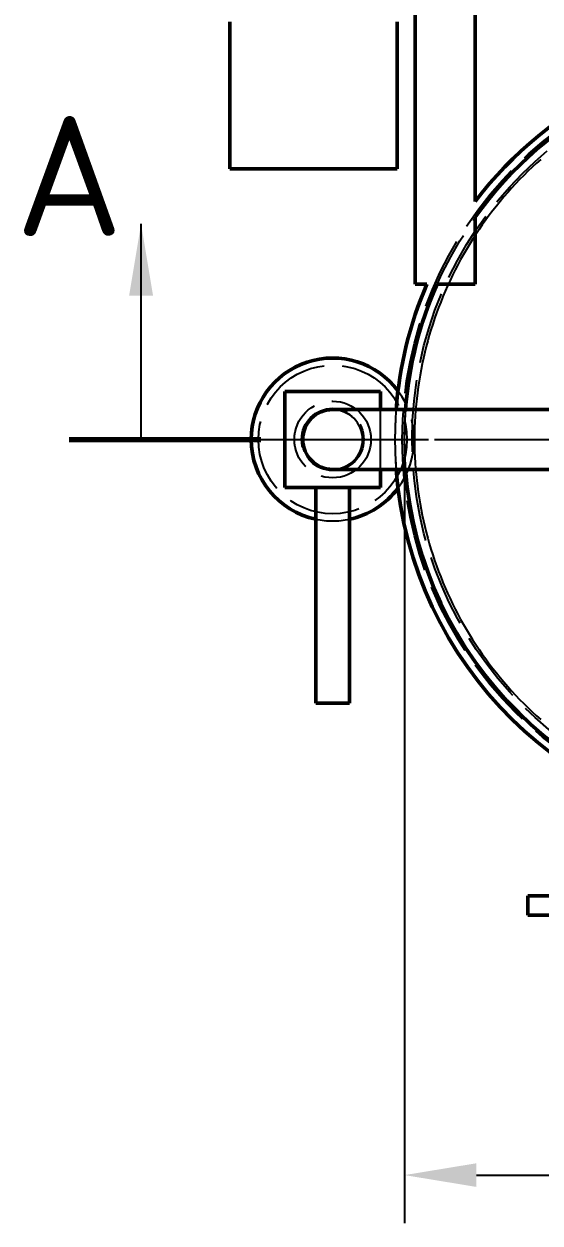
# Model space of a CAD drawing. Header units: millimetres. Extents: x 0 to 594, y 0 to 420.
# Drawn here: x 55.4 to 77, y 164 to 214 of the extents above; entities that cross this region are included whole.
import ezdxf
from ezdxf.enums import TextEntityAlignment as Align

# ---------------------------------------------------------------- set-up
doc = ezdxf.new("R2010")
doc.units = ezdxf.units.MM
doc.linetypes.add('ISO02-TRAZOS', pattern=[3.75, 3, -0.75])
doc.linetypes.add('ISO04-TRAZO-PUNTO', pattern=[7.625, 6, -0.75, 0.125, -0.75])
for name, color, linetype, lineweight in [('01-VISIBLE', 7, 'CONTINUOUS', 50), ('02-OCULTA', 4, 'ISO02-TRAZOS', 25), ('03-EJE', 1, 'ISO04-TRAZO-PUNTO', 25), ('04-COTA', 3, 'CONTINUOUS', 25), ('06-TEXTO', 7, 'CONTINUOUS', 25), ('07-RECUADRO', 7, 'CONTINUOUS', 70), ('08-FINA', 5, 'CONTINUOUS', 25)]:
    doc.layers.add(name, color=color, linetype=linetype, lineweight=lineweight)
doc.styles.add('ISO3098', font='isocpeur.ttf')
doc.dimstyles.new('FLAMA-ISO', dxfattribs={"dimtxt": 3.5, "dimasz": 3, "dimexe": 2, "dimexo": 1, "dimgap": 1, "dimtad": 1, "dimdec": 1, "dimtxsty": 'ISO3098', "dimcen": 2.5, "dimclrd": 3, "dimclre": 3, "dimclrt": 3, "dimazin": 3, "dimtfac": 1, "dimtmove": 0, "dimatfit": 3, "dimlwd": 25, "dimlwe": 25})

msp = doc.modelspace()

# ---------------------------------------------------------------- hatches: boundary and pattern name
at = {"layer": '08-FINA'}
h = msp.add_hatch(color=7, dxfattribs=at)
h.dxf.hatch_style = 1
h.paths.add_polyline_path([(60.3, 205.7), (59.8, 202.7), (60.8, 202.7)])

# ---------------------------------------------------------------- linework, layer by layer
at = {"layer": '01-VISIBLE'}
for p, q in [((71.75, 203.177), (71.75, 225.275)), ((74.25, 206.633), (74.25, 224.23)), ((71, 208), (64, 208)), ((74.25, 203.177), (74.25, 205.975)), ((71.75, 203.177), (72.233, 203.177)), ((72.659, 203.177), (74.25, 203.177)), ((66.3, 194.7), (66.3, 198.7)), ((66.3, 198.7), (70.3, 198.7)), ((70.3, 197.95), (70.3, 198.7)), ((81.92, 197.95), (74.3, 197.95)), ((70.3, 194.7), (70.3, 195.45)), ((81.92, 195.45), (74.3, 195.45)), ((66.3, 194.7), (70.3, 194.7)), ((67.6, 185.7), (67.6, 194.7)), ((69, 185.7), (69, 194.7)), ((67.6, 185.7), (69, 185.7)), ((76.45, 176.85), (76.45, 177.65)), ((76.45, 177.65), (86.3, 177.65)), ((76.45, 176.85), (98.15, 176.85))]:
    msp.add_line(p, q, dxfattribs=at)
for points in [[(64, 208), (64, 208.087), (64, 208.175), (64, 208.262), (64, 208.35), (64, 208.437), (64, 208.525), (64, 208.612), (64, 208.7), (64, 208.787), (64, 208.875), (64, 208.962), (64, 209.05), (64, 209.137), (64, 209.225), (64, 209.312), (64, 209.4), (64, 209.487), (64, 209.575), (64, 209.662), (64, 209.75), (64, 209.837), (64, 209.925), (64, 210.012), (64, 210.1), (64, 210.187), (64, 210.275), (64, 210.362), (64, 210.45), (64, 210.537), (64, 210.625), (64, 210.712), (64, 210.8), (64, 210.887), (64, 210.975), (64, 211.062), (64, 211.15), (64, 211.237), (64, 211.325), (64, 211.412), (64, 211.5), (64, 211.587), (64, 211.675), (64, 211.762), (64, 211.85), (64, 211.937), (64, 212.025), (64, 212.112), (64, 212.2), (64, 212.287), (64, 212.375), (64, 212.462), (64, 212.55), (64, 212.637), (64, 212.725), (64, 212.812), (64, 212.9), (64, 212.987), (64, 213.075), (64, 213.162), (64, 213.25), (64, 213.337), (64, 213.425), (64, 213.512), (64, 213.6), (64, 213.687), (64, 213.775), (64, 213.862), (64, 213.95), (64, 214.037), (64, 214.125)], [(71, 208), (71, 208.087), (71, 208.175), (71, 208.262), (71, 208.35), (71, 208.437), (71, 208.525), (71, 208.612), (71, 208.7), (71, 208.787), (71, 208.875), (71, 208.962), (71, 209.05), (71, 209.137), (71, 209.225), (71, 209.312), (71, 209.4), (71, 209.487), (71, 209.575), (71, 209.662), (71, 209.75), (71, 209.837), (71, 209.925), (71, 210.012), (71, 210.1), (71, 210.187), (71, 210.275), (71, 210.362), (71, 210.45), (71, 210.537), (71, 210.625), (71, 210.712), (71, 210.8), (71, 210.887), (71, 210.975), (71, 211.062), (71, 211.15), (71, 211.237), (71, 211.325), (71, 211.412), (71, 211.5), (71, 211.587), (71, 211.675), (71, 211.762), (71, 211.85), (71, 211.937), (71, 212.025), (71, 212.112), (71, 212.2), (71, 212.287), (71, 212.375), (71, 212.462), (71, 212.55), (71, 212.637), (71, 212.725), (71, 212.812), (71, 212.9), (71, 212.987), (71, 213.075), (71, 213.162), (71, 213.25), (71, 213.337), (71, 213.425), (71, 213.512), (71, 213.6), (71, 213.687), (71, 213.775), (71, 213.862), (71, 213.95), (71, 214.037), (71, 214.125)], [(74.3, 197.95), (74.25, 197.95), (74.199, 197.95), (74.149, 197.95), (74.098, 197.95), (74.048, 197.95), (73.997, 197.95), (73.947, 197.95), (73.897, 197.95), (73.846, 197.95), (73.796, 197.95), (73.745, 197.95), (73.695, 197.95), (73.645, 197.95), (73.594, 197.95), (73.544, 197.95), (73.493, 197.95), (73.443, 197.95), (73.392, 197.95), (73.342, 197.95), (73.292, 197.95), (73.241, 197.95), (73.191, 197.95), (73.14, 197.95), (73.09, 197.95), (73.039, 197.95), (72.989, 197.95), (72.939, 197.95), (72.888, 197.95), (72.838, 197.95), (72.787, 197.95), (72.737, 197.95), (72.687, 197.95), (72.636, 197.95), (72.586, 197.95), (72.535, 197.95), (72.485, 197.95), (72.434, 197.95), (72.384, 197.95), (72.334, 197.95), (72.283, 197.95), (72.233, 197.95), (72.182, 197.95), (72.132, 197.95), (72.082, 197.95), (72.031, 197.95), (71.981, 197.95), (71.93, 197.95), (71.88, 197.95), (71.829, 197.95), (71.779, 197.95), (71.729, 197.95), (71.678, 197.95), (71.628, 197.95), (71.577, 197.95), (71.527, 197.95), (71.476, 197.95), (71.426, 197.95), (71.376, 197.95), (71.325, 197.95), (71.275, 197.95), (71.224, 197.95), (71.174, 197.95), (71.124, 197.95), (71.073, 197.95), (71.023, 197.95), (70.972, 197.95), (70.922, 197.95), (70.871, 197.95), (70.821, 197.95), (70.771, 197.95), (70.72, 197.95), (70.67, 197.95), (70.619, 197.95), (70.569, 197.95), (70.518, 197.95), (70.468, 197.95), (70.418, 197.95), (70.367, 197.95), (70.317, 197.95), (70.266, 197.95), (70.216, 197.95), (70.166, 197.95), (70.115, 197.95), (70.065, 197.95), (70.014, 197.95), (69.964, 197.95), (69.913, 197.95), (69.863, 197.95), (69.813, 197.95), (69.762, 197.95), (69.712, 197.95), (69.661, 197.95), (69.611, 197.95), (69.561, 197.95), (69.51, 197.95), (69.46, 197.95), (69.409, 197.95), (69.359, 197.95), (69.308, 197.95), (69.258, 197.95), (69.208, 197.95), (69.157, 197.95), (69.107, 197.95), (69.056, 197.95), (69.006, 197.95), (68.955, 197.95), (68.905, 197.95), (68.855, 197.95), (68.804, 197.95), (68.754, 197.95), (68.703, 197.95), (68.653, 197.95), (68.603, 197.95), (68.552, 197.95), (68.502, 197.95), (68.451, 197.95), (68.401, 197.95), (68.35, 197.95), (68.3, 197.95)], [(74.3, 195.45), (74.25, 195.45), (74.199, 195.45), (74.149, 195.45), (74.098, 195.45), (74.048, 195.45), (73.997, 195.45), (73.947, 195.45), (73.897, 195.45), (73.846, 195.45), (73.796, 195.45), (73.745, 195.45), (73.695, 195.45), (73.645, 195.45), (73.594, 195.45), (73.544, 195.45), (73.493, 195.45), (73.443, 195.45), (73.392, 195.45), (73.342, 195.45), (73.292, 195.45), (73.241, 195.45), (73.191, 195.45), (73.14, 195.45), (73.09, 195.45), (73.039, 195.45), (72.989, 195.45), (72.939, 195.45), (72.888, 195.45), (72.838, 195.45), (72.787, 195.45), (72.737, 195.45), (72.687, 195.45), (72.636, 195.45), (72.586, 195.45), (72.535, 195.45), (72.485, 195.45), (72.434, 195.45), (72.384, 195.45), (72.334, 195.45), (72.283, 195.45), (72.233, 195.45), (72.182, 195.45), (72.132, 195.45), (72.082, 195.45), (72.031, 195.45), (71.981, 195.45), (71.93, 195.45), (71.88, 195.45), (71.829, 195.45), (71.779, 195.45), (71.729, 195.45), (71.678, 195.45), (71.628, 195.45), (71.577, 195.45), (71.527, 195.45), (71.476, 195.45), (71.426, 195.45), (71.376, 195.45), (71.325, 195.45), (71.275, 195.45), (71.224, 195.45), (71.174, 195.45), (71.124, 195.45), (71.073, 195.45), (71.023, 195.45), (70.972, 195.45), (70.922, 195.45), (70.871, 195.45), (70.821, 195.45), (70.771, 195.45), (70.72, 195.45), (70.67, 195.45), (70.619, 195.45), (70.569, 195.45), (70.518, 195.45), (70.468, 195.45), (70.418, 195.45), (70.367, 195.45), (70.317, 195.45), (70.266, 195.45), (70.216, 195.45), (70.166, 195.45), (70.115, 195.45), (70.065, 195.45), (70.014, 195.45), (69.964, 195.45), (69.913, 195.45), (69.863, 195.45), (69.813, 195.45), (69.762, 195.45), (69.712, 195.45), (69.661, 195.45), (69.611, 195.45), (69.561, 195.45), (69.51, 195.45), (69.46, 195.45), (69.409, 195.45), (69.359, 195.45), (69.308, 195.45), (69.258, 195.45), (69.208, 195.45), (69.157, 195.45), (69.107, 195.45), (69.056, 195.45), (69.006, 195.45), (68.955, 195.45), (68.905, 195.45), (68.855, 195.45), (68.804, 195.45), (68.754, 195.45), (68.703, 195.45), (68.653, 195.45), (68.603, 195.45), (68.552, 195.45), (68.502, 195.45), (68.451, 195.45), (68.401, 195.45), (68.35, 195.45), (68.3, 195.45)]]:
    msp.add_lwpolyline(points, dxfattribs=at)
for centre, radius, start, end in [((87.3, 196.7), 16.4, 37.2756, 142.7244), ((87.3, 196.7), 16.4, 37.2756, 142.7244), ((87.3, 196.7), 16.01, 35.4012, 144.5988), ((87.3, 196.7), 16.4, 156.7377, 175.6287), ((87.3, 196.7), 16.4, 156.7377, 175.6287), ((87.3, 196.7), 16.01, 156.1363, 175.522), ((68.3, 196.7), 3.4, 36.6921, 180), ((68.3, 196.7), 1.25, 90, -90), ((68.3, 196.7), 1.25, 89.9946, 90), ((68.3, 196.7), 3.4, -180, -101.8812), ((68.3, 196.7), 1.25, -90, -89.9952), ((87.3, 196.7), 16.4, -175.6287, -93.4958), ((87.3, 196.7), 16.4, -175.6287, -93.4958), ((87.3, 196.7), 16.01, -175.522, -93.5811), ((68.3, 196.7), 3.4, -78.1188, -36.6921)]:
    msp.add_arc(centre, radius, start, end, dxfattribs=at)
at = {"layer": '02-OCULTA'}
for p, q in [((71.75, 203.177), (71.75, 226)), ((71.75, 203.177), (71.75, 226)), ((71.75, 203.177), (71.75, 226)), ((74.25, 206.633), (74.25, 226)), ((74.25, 206.633), (74.25, 226)), ((74.25, 206.633), (74.25, 226)), ((74.25, 203.177), (74.25, 205.975)), ((74.25, 203.177), (74.25, 205.975)), ((74.25, 203.177), (74.25, 205.975)), ((71.75, 203.177), (72.233, 203.177)), ((71.75, 203.177), (72.233, 203.177)), ((71.75, 203.177), (72.233, 203.177)), ((72.659, 203.177), (74.25, 203.177)), ((72.659, 203.177), (74.25, 203.177)), ((72.659, 203.177), (74.25, 203.177)), ((66.3, 194.7), (66.3, 198.7)), ((66.3, 198.7), (70.3, 198.7)), ((70.3, 194.7), (70.3, 198.7)), ((70.3, 195.45), (70.3, 197.95)), ((66.3, 194.7), (70.3, 194.7)), ((67.6, 194.7), (69, 194.7)), ((67.6, 194.7), (69, 194.7)), ((67.6, 185.7), (67.6, 194.7)), ((69, 185.7), (69, 194.7)), ((67.6, 185.7), (69, 185.7)), ((76.45, 176.85), (76.45, 177.65)), ((76.45, 176.85), (76.45, 177.65)), ((76.45, 177.65), (86.3, 177.65)), ((76.45, 177.65), (86.3, 177.65)), ((76.45, 176.85), (76.45, 177.65)), ((76.45, 177.65), (86.3, 177.65)), ((76.45, 176.85), (76.45, 177.65)), ((76.45, 176.85), (76.45, 177.65)), ((76.45, 177.65), (86.3, 177.65)), ((76.45, 177.65), (86.3, 177.65)), ((76.45, 176.85), (98.15, 176.85)), ((76.45, 176.85), (98.15, 176.85)), ((76.45, 176.85), (98.15, 176.85)), ((76.45, 176.85), (98.15, 176.85)), ((76.45, 176.85), (98.15, 176.85))]:
    msp.add_line(p, q, dxfattribs=at)
for points in [[(64, 214.05), (64, 214), (64, 213.95), (64, 213.9), (64, 213.85), (64, 213.8), (64, 213.75), (64, 213.7), (64, 213.65), (64, 213.6), (64, 213.55), (64, 213.5), (64, 213.45), (64, 213.4), (64, 213.35), (64, 213.3), (64, 213.25), (64, 213.2), (64, 213.15), (64, 213.1), (64, 213.05), (64, 213), (64, 212.95), (64, 212.9), (64, 212.85), (64, 212.8), (64, 212.75), (64, 212.7), (64, 212.65), (64, 212.6), (64, 212.55), (64, 212.5), (64, 212.45), (64, 212.4), (64, 212.35), (64, 212.3), (64, 212.25), (64, 212.2), (64, 212.15), (64, 212.1), (64, 212.05), (64, 212), (64, 211.95), (64, 211.9), (64, 211.85), (64, 211.8), (64, 211.75), (64, 211.7), (64, 211.65), (64, 211.6), (64, 211.55), (64, 211.5), (64, 211.45), (64, 211.4), (64, 211.35), (64, 211.3), (64, 211.25), (64, 211.2), (64, 211.15), (64, 211.1), (64, 211.05), (64, 211), (64, 210.95), (64, 210.9), (64, 210.85), (64, 210.8), (64, 210.75), (64, 210.7), (64, 210.65), (64, 210.6), (64, 210.55), (64, 210.5), (64, 210.45), (64, 210.4), (64, 210.35), (64, 210.3), (64, 210.25), (64, 210.2), (64, 210.15), (64, 210.1), (64, 210.05), (64, 210), (64, 209.95), (64, 209.9), (64, 209.85), (64, 209.8), (64, 209.75), (64, 209.7), (64, 209.65), (64, 209.6), (64, 209.55), (64, 209.5), (64, 209.45), (64, 209.4), (64, 209.35), (64, 209.3), (64, 209.25), (64, 209.2), (64, 209.15), (64, 209.1), (64, 209.05), (64, 209), (64, 208.95), (64, 208.9), (64, 208.85), (64, 208.8), (64, 208.75), (64, 208.7), (64, 208.65), (64, 208.6), (64, 208.55), (64, 208.5), (64, 208.45), (64, 208.4), (64, 208.35), (64, 208.3), (64, 208.25), (64, 208.2), (64, 208.15), (64, 208.1), (64, 208.05), (64, 208)], [(71, 214.05), (71, 214), (71, 213.95), (71, 213.9), (71, 213.85), (71, 213.8), (71, 213.75), (71, 213.7), (71, 213.65), (71, 213.6), (71, 213.55), (71, 213.5), (71, 213.45), (71, 213.4), (71, 213.35), (71, 213.3), (71, 213.25), (71, 213.2), (71, 213.15), (71, 213.1), (71, 213.05), (71, 213), (71, 212.95), (71, 212.9), (71, 212.85), (71, 212.8), (71, 212.75), (71, 212.7), (71, 212.65), (71, 212.6), (71, 212.55), (71, 212.5), (71, 212.45), (71, 212.4), (71, 212.35), (71, 212.3), (71, 212.25), (71, 212.2), (71, 212.15), (71, 212.1), (71, 212.05), (71, 212), (71, 211.95), (71, 211.9), (71, 211.85), (71, 211.8), (71, 211.75), (71, 211.7), (71, 211.65), (71, 211.6), (71, 211.55), (71, 211.5), (71, 211.45), (71, 211.4), (71, 211.35), (71, 211.3), (71, 211.25), (71, 211.2), (71, 211.15), (71, 211.1), (71, 211.05), (71, 211), (71, 210.95), (71, 210.9), (71, 210.85), (71, 210.8), (71, 210.75), (71, 210.7), (71, 210.65), (71, 210.6), (71, 210.55), (71, 210.5), (71, 210.45), (71, 210.4), (71, 210.35), (71, 210.3), (71, 210.25), (71, 210.2), (71, 210.15), (71, 210.1), (71, 210.05), (71, 210), (71, 209.95), (71, 209.9), (71, 209.85), (71, 209.8), (71, 209.75), (71, 209.7), (71, 209.65), (71, 209.6), (71, 209.55), (71, 209.5), (71, 209.45), (71, 209.4), (71, 209.35), (71, 209.3), (71, 209.25), (71, 209.2), (71, 209.15), (71, 209.1), (71, 209.05), (71, 209), (71, 208.95), (71, 208.9), (71, 208.85), (71, 208.8), (71, 208.75), (71, 208.7), (71, 208.65), (71, 208.6), (71, 208.55), (71, 208.5), (71, 208.45), (71, 208.4), (71, 208.35), (71, 208.3), (71, 208.25), (71, 208.2), (71, 208.15), (71, 208.1), (71, 208.05), (71, 208)], [(76.994, 208.39), (76.812, 208.227), (76.632, 208.06), (76.455, 207.891), (76.28, 207.72), (76.109, 207.545), (75.94, 207.368), (75.773, 207.188), (75.61, 207.006), (75.45, 206.821), (75.292, 206.634), (75.138, 206.444), (74.986, 206.252), (74.838, 206.057), (74.692, 205.86), (74.55, 205.661), (74.411, 205.459), (74.275, 205.256), (74.142, 205.05), (74.013, 204.842), (73.886, 204.633), (73.764, 204.421), (73.644, 204.207), (73.528, 203.992), (73.415, 203.775), (73.305, 203.556), (73.2, 203.335), (73.097, 203.113), (72.998, 202.889), (72.903, 202.664), (72.811, 202.437), (72.722, 202.208), (72.638, 201.979), (72.556, 201.748), (72.479, 201.516), (72.405, 201.282), (72.335, 201.048), (72.268, 200.812), (72.206, 200.576), (72.146, 200.338), (72.091, 200.1), (72.039, 199.86), (71.992, 199.62), (71.948, 199.379), (71.907, 199.138), (71.871, 198.896), (71.838, 198.653), (71.809, 198.41), (71.785, 198.167), (71.764, 197.923), (71.746, 197.679), (71.733, 197.434), (71.724, 197.19), (71.718, 196.945), (71.716, 196.7), (71.717, 196.455), (71.723, 196.21), (71.733, 195.966), (71.746, 195.721), (71.763, 195.477), (71.785, 195.233), (71.81, 194.99), (71.838, 194.747), (71.871, 194.504), (71.908, 194.262), (71.948, 194.021), (71.992, 193.78), (72.04, 193.54), (72.091, 193.301), (72.147, 193.062), (72.206, 192.825), (72.269, 192.588), (72.335, 192.352), (72.405, 192.118), (72.479, 191.884), (72.557, 191.652), (72.638, 191.421), (72.722, 191.192), (72.811, 190.963), (72.903, 190.736), (72.998, 190.511), (73.097, 190.287), (73.2, 190.065), (73.305, 189.844), (73.415, 189.625), (73.528, 189.408), (73.644, 189.192), (73.763, 188.979), (73.886, 188.767), (74.013, 188.557), (74.142, 188.35), (74.275, 188.144), (74.411, 187.94), (74.55, 187.739), (74.692, 187.54), (74.838, 187.343), (74.986, 187.148), (75.138, 186.956), (75.292, 186.766), (75.45, 186.579), (75.61, 186.394), (75.773, 186.212), (75.94, 186.032), (76.109, 185.855), (76.28, 185.68), (76.455, 185.508), (76.632, 185.34), (76.812, 185.173), (76.994, 185.01)], [(76.994, 208.39), (76.812, 208.227), (76.632, 208.06), (76.455, 207.891), (76.28, 207.72), (76.109, 207.545), (75.94, 207.368), (75.773, 207.188), (75.61, 207.006), (75.45, 206.821), (75.292, 206.634), (75.138, 206.444), (74.986, 206.252), (74.838, 206.057), (74.692, 205.86), (74.55, 205.661), (74.411, 205.459), (74.275, 205.256), (74.142, 205.05), (74.013, 204.842), (73.886, 204.633), (73.764, 204.421), (73.644, 204.207), (73.528, 203.992), (73.415, 203.775), (73.305, 203.556), (73.2, 203.335), (73.097, 203.113), (72.998, 202.889), (72.903, 202.664), (72.811, 202.437), (72.722, 202.208), (72.638, 201.979), (72.556, 201.748), (72.479, 201.516), (72.405, 201.282), (72.335, 201.048), (72.268, 200.812), (72.206, 200.576), (72.146, 200.338), (72.091, 200.1), (72.039, 199.86), (71.992, 199.62), (71.948, 199.379), (71.907, 199.138), (71.871, 198.896), (71.838, 198.653), (71.809, 198.41), (71.785, 198.167), (71.764, 197.923), (71.746, 197.679), (71.733, 197.434), (71.724, 197.19), (71.718, 196.945), (71.716, 196.7), (71.717, 196.455), (71.723, 196.21), (71.733, 195.966), (71.746, 195.721), (71.763, 195.477), (71.785, 195.233), (71.81, 194.99), (71.838, 194.747), (71.871, 194.504), (71.908, 194.262), (71.948, 194.021), (71.992, 193.78), (72.04, 193.54), (72.091, 193.301), (72.147, 193.062), (72.206, 192.825), (72.269, 192.588), (72.335, 192.352), (72.405, 192.118), (72.479, 191.884), (72.557, 191.652), (72.638, 191.421), (72.722, 191.192), (72.811, 190.963), (72.903, 190.736), (72.998, 190.511), (73.097, 190.287), (73.2, 190.065), (73.305, 189.844), (73.415, 189.625), (73.528, 189.408), (73.644, 189.192), (73.763, 188.979), (73.886, 188.767), (74.013, 188.557), (74.142, 188.35), (74.275, 188.144), (74.411, 187.94), (74.55, 187.739), (74.692, 187.54), (74.838, 187.343), (74.986, 187.148), (75.138, 186.956), (75.292, 186.766), (75.45, 186.579), (75.61, 186.394), (75.773, 186.212), (75.94, 186.032), (76.109, 185.855), (76.28, 185.68), (76.455, 185.508), (76.632, 185.34), (76.812, 185.173), (76.994, 185.01)]]:
    msp.add_lwpolyline(points, dxfattribs=at)
for centre, radius in [((87.3, 196.7), 16.096), ((87.3, 196.7), 16.096), ((87.3, 196.7), 16), ((87.3, 196.7), 16), ((87.3, 196.7), 16), ((87.3, 196.7), 16), ((87.3, 196.7), 15.68), ((87.3, 196.7), 15.68), ((87.3, 196.7), 15.68), ((87.3, 196.7), 15.68), ((68.3, 196.7), 3.1), ((68.3, 196.7), 1.6), ((68.3, 196.7), 1.3), ((68.3, 196.7), 1.25)]:
    msp.add_circle(centre, radius, dxfattribs=at)
for centre, radius, start, end in [((87.3, 196.7), 16.4, 37.2756, 142.7244), ((87.3, 196.7), 16.4, 37.2756, 142.7244), ((87.3, 196.7), 16.01, 35.4012, 144.5988), ((87.3, 196.7), 16.01, 35.4012, 144.5988), ((87.3, 196.7), 16.01, 35.4012, 144.5988), ((87.3, 196.7), 16.4, 156.7377, 23.2623), ((87.3, 196.7), 16.4, 156.7377, 23.2623), ((87.3, 196.7), 16.01, 156.1363, 23.8637), ((87.3, 196.7), 16.01, 156.1363, 23.8637), ((87.3, 196.7), 16.01, 156.1363, 23.8637), ((68.3, 196.7), 3.4, -36.6921, 36.6921), ((68.3, 196.7), 1.25, 0, 89.9946), ((87.3, 196.7), 16.4, 175.6287, -175.6287), ((87.3, 196.7), 16.4, 175.6287, -175.6287), ((87.3, 196.7), 16.01, 175.522, -175.522), ((68.3, 196.7), 1.25, -89.9952, 0), ((68.3, 196.7), 3.4, -101.8812, -78.1188)]:
    msp.add_arc(centre, radius, start, end, dxfattribs=at)
at = {"layer": '03-EJE'}
for p, q in [((57.3, 196.7), (117.3, 196.7)), ((66.3, 196.7), (108.3, 196.7))]:
    msp.add_line(p, q, dxfattribs=at)
at = {"layer": '07-RECUADRO'}
msp.add_line((57.3, 196.7), (65.3, 196.7), dxfattribs=at)
at = {"layer": '08-FINA'}
msp.add_line((60.3, 196.7), (60.3, 205.7), dxfattribs=at)

# ---------------------------------------------------------------- texts
at = {"layer": '06-TEXTO', "style": 'ISO3098'}
msp.add_text('A', height=5, dxfattribs=at).set_placement((57.3, 207.7), align=Align.MIDDLE_CENTER)

# ---------------------------------------------------------------- dimensions: what is measured, and where the dimension line sits
at = {"layer": '04-COTA'}
msp.add_linear_dim(base=(71.3, 166), p1=(71.3, 196.7), p2=(103.3, 196.7), dimstyle='FLAMA-ISO', override={"dimlfac": 10, "dimpost": '%%c<>'}, dxfattribs=at).render()

doc.saveas('drawing.dxf')
